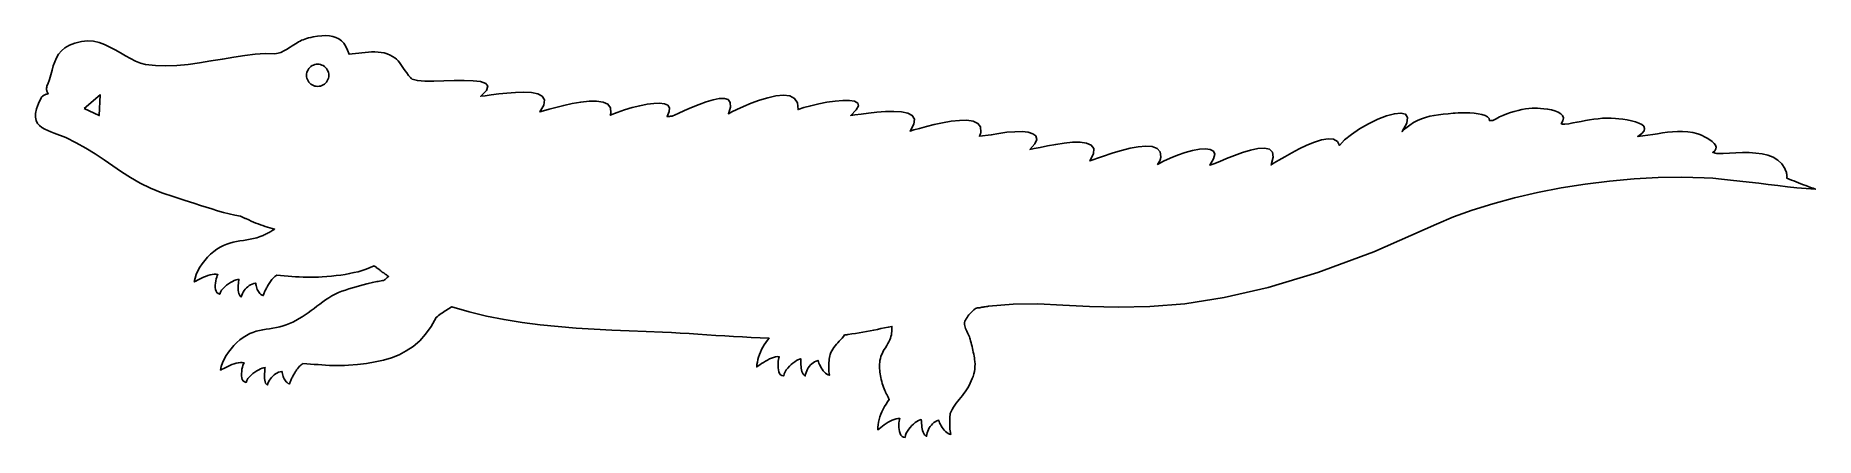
# Model space of a CAD drawing. Header units: metres. Extents: x 0 to 220, y 0 to 50.
import ezdxf

# ---------------------------------------------------------------- set-up
doc = ezdxf.new("R2010")
doc.units = ezdxf.units.M

msp = doc.modelspace()

# ---------------------------------------------------------------- linework, layer by layer
at = {"layer": 'Layer0'}
for points in [[(123.77, 36.4, 0), (123.16, 35.7, 0), (123.69, 35.79, 0), (124.44, 35.94, 0), (125.36, 36.13, 0), (126.37, 36.31, 0), (127.43, 36.47, 0), (128.46, 36.57, 0), (129.4, 36.58, 0), (130.19, 36.48, 0), (130.77, 36.22, 0), (131.07, 35.79, 0), (131.04, 35.15, 0), (130.6, 34.27, 0), (133.5, 35.27, 0), (134.53, 35.57, 0), (135.58, 35.83, 0), (136.59, 36.01, 0), (137.53, 36.09, 0), (138.32, 36.04, 0), (138.93, 35.82, 0), (139.3, 35.4, 0), (139.38, 34.76, 0), (139.37, 34.67, 0), (139.36, 34.59, 0), (139.34, 34.51, 0), (139.31, 34.42, 0), (139.29, 34.34, 0), (139.25, 34.27, 0), (138.99, 33.83, 0), (139.71, 34.22, 0), (140.55, 34.6, 0), (141.46, 34.97, 0), (142.39, 35.29, 0), (143.31, 35.54, 0), (144.16, 35.71, 0), (144.91, 35.77, 0), (145.5, 35.7, 0), (145.9, 35.49, 0), (146.06, 35.1, 0), (145.93, 34.52, 0), (145.47, 33.73, 0), (145.97, 33.92, 0), (146.68, 34.21, 0), (147.54, 34.57, 0), (148.5, 34.95, 0), (149.5, 35.31, 0), (150.49, 35.61, 0), (151.41, 35.81, 0), (152.21, 35.86, 0), (152.83, 35.72, 0), (153.21, 35.35, 0), (153.3, 34.72, 0), (153.05, 33.77, 0), (153.43, 34.01, 0), (154.01, 34.36, 0), (154.75, 34.79, 0), (155.6, 35.27, 0), (156.52, 35.75, 0), (157.47, 36.2, 0), (158.41, 36.58, 0), (159.3, 36.86, 0), (160.1, 37, 0), (160.76, 36.95, 0), (161.25, 36.69, 0), (161.53, 36.18, 0), (162.15, 36.86, 0), (163, 37.56, 0), (164.01, 38.24, 0), (165.12, 38.87, 0), (166.25, 39.42, 0), (167.34, 39.84, 0), (168.32, 40.11, 0), (169.13, 40.19, 0), (169.7, 40.04, 0), (169.95, 39.64, 0), (169.84, 38.94, 0), (169.28, 37.91, 0), (169.75, 38.34, 0), (170.22, 38.71, 0), (170.69, 39.02, 0), (171.18, 39.28, 0), (171.67, 39.49, 0), (172.17, 39.66, 0), (172.7, 39.8, 0), (173.23, 39.9, 0), (173.79, 39.99, 0), (174.37, 40.06, 0), (174.98, 40.12, 0), (175.61, 40.18, 0), (175.86, 40.2, 0), (176.21, 40.22, 0), (176.65, 40.23, 0), (177.13, 40.23, 0), (177.65, 40.22, 0), (178.18, 40.18, 0), (178.68, 40.12, 0), (179.15, 40.03, 0), (179.55, 39.9, 0), (179.85, 39.74, 0), (180.05, 39.52, 0), (180.1, 39.25, 0), (180.17, 39.26, 0), (180.24, 39.26, 0), (180.31, 39.26, 0), (180.39, 39.26, 0), (180.46, 39.26, 0), (180.53, 39.27, 0), (180.92, 39.5, 0), (181.33, 39.71, 0), (181.77, 39.91, 0), (182.23, 40.09, 0), (182.69, 40.25, 0), (183.16, 40.4, 0), (183.63, 40.52, 0), (184.1, 40.62, 0), (184.55, 40.7, 0), (184.98, 40.76, 0), (185.38, 40.79, 0), (185.76, 40.81, 0), (186.05, 40.8, 0), (186.42, 40.78, 0), (186.84, 40.74, 0), (187.3, 40.68, 0), (187.76, 40.59, 0), (188.2, 40.47, 0), (188.59, 40.31, 0), (188.92, 40.12, 0), (189.14, 39.88, 0), (189.25, 39.59, 0), (189.2, 39.25, 0), (188.98, 38.86, 0), (189.05, 38.85, 0), (189.13, 38.84, 0), (189.2, 38.83, 0), (189.27, 38.82, 0), (189.34, 38.81, 0), (189.41, 38.8, 0), (189.92, 38.88, 0), (190.44, 38.97, 0), (190.95, 39.07, 0), (191.47, 39.17, 0), (191.98, 39.27, 0), (192.5, 39.36, 0), (193.02, 39.44, 0), (193.55, 39.5, 0), (194.08, 39.55, 0), (194.61, 39.57, 0), (195.15, 39.56, 0), (195.7, 39.52, 0), (196.13, 39.48, 0), (196.62, 39.42, 0), (197.14, 39.34, 0), (197.67, 39.23, 0), (198.17, 39.11, 0), (198.61, 38.96, 0), (198.97, 38.77, 0), (199.21, 38.56, 0), (199.31, 38.3, 0), (199.24, 38.01, 0), (198.96, 37.68, 0), (198.46, 37.3, 0), (199.08, 37.36, 0), (199.69, 37.44, 0), (200.31, 37.53, 0), (200.92, 37.63, 0), (201.54, 37.73, 0), (202.16, 37.82, 0), (202.78, 37.89, 0), (203.4, 37.93, 0), (204.02, 37.93, 0), (204.65, 37.88, 0), (205.28, 37.79, 0), (205.92, 37.62, 0), (206.15, 37.54, 0), (206.44, 37.42, 0), (206.75, 37.27, 0), (207.07, 37.09, 0), (207.39, 36.89, 0), (207.67, 36.67, 0), (207.91, 36.44, 0), (208.08, 36.21, 0), (208.17, 35.98, 0), (208.15, 35.75, 0), (208, 35.53, 0), (207.76, 35.32, 0), (207.87, 35.29, 0), (207.97, 35.27, 0), (208.07, 35.24, 0), (208.22, 35.2, 0), (208.32, 35.18, 0), (209.04, 35.2, 0), (209.81, 35.24, 0), (210.62, 35.27, 0), (211.44, 35.29, 0), (212.27, 35.29, 0), (213.08, 35.24, 0), (213.86, 35.14, 0), (214.58, 34.97, 0), (215.25, 34.72, 0), (215.83, 34.37, 0), (216.31, 33.91, 0), (216.67, 33.33, 0), (216.73, 33.19, 0), (216.78, 33.07, 0), (216.83, 32.94, 0), (216.87, 32.83, 0), (216.9, 32.72, 0), (216.92, 32.62, 0), (216.94, 32.52, 0), (216.94, 32.43, 0), (216.95, 32.35, 0), (216.94, 32.27, 0), (216.93, 32.2, 0), (216.91, 32.13, 0), (217.2, 32.01, 0), (217.5, 31.9, 0), (217.8, 31.78, 0), (218.09, 31.66, 0), (218.39, 31.55, 0), (218.68, 31.43, 0), (218.98, 31.32, 0), (219.28, 31.2, 0), (219.57, 31.09, 0), (219.87, 30.98, 0), (220.17, 30.87, 0), (220.47, 30.76, 0), (219.33, 30.84, 0), (218.18, 30.94, 0), (217, 31.06, 0), (215.82, 31.2, 0), (214.63, 31.34, 0), (213.44, 31.49, 0), (212.26, 31.63, 0), (211.09, 31.77, 0), (209.95, 31.9, 0), (208.83, 32.02, 0), (207.75, 32.11, 0), (206.7, 32.18, 0), (203.89, 32.26, 0), (200.98, 32.22, 0), (198, 32.05, 0), (194.98, 31.77, 0), (191.95, 31.39, 0), (188.96, 30.91, 0), (186.03, 30.34, 0), (183.2, 29.69, 0), (180.5, 28.96, 0), (177.97, 28.17, 0), (175.63, 27.32, 0), (173.53, 26.41, 0), (165.75, 23.01, 0), (158.83, 20.43, 0), (152.69, 18.57, 0), (147.23, 17.32, 0), (142.37, 16.57, 0), (138.03, 16.21, 0), (134.12, 16.14, 0), (130.56, 16.24, 0), (127.25, 16.41, 0), (124.13, 16.54, 0), (121.09, 16.53, 0), (118.06, 16.25, 0), (117.92, 16.23, 0), (117.78, 16.21, 0), (117.64, 16.19, 0), (117.51, 16.17, 0), (117.37, 16.15, 0), (117.23, 16.13, 0), (117.1, 16.11, 0), (116.96, 16.08, 0), (116.82, 16.06, 0), (116.68, 16.04, 0), (116.55, 16.01, 0), (116.41, 15.99, 0), (116.24, 15.83, 0), (116.08, 15.67, 0), (115.92, 15.51, 0), (115.77, 15.35, 0), (115.62, 15.19, 0), (115.49, 15.03, 0), (115.38, 14.87, 0), (115.27, 14.71, 0), (115.19, 14.55, 0), (115.12, 14.4, 0), (115.08, 14.26, 0), (115.06, 14.11, 0), (115.06, 13.98, 0), (115.09, 13.83, 0), (115.13, 13.67, 0), (115.2, 13.5, 0), (115.27, 13.33, 0), (115.35, 13.16, 0), (115.43, 12.98, 0), (115.52, 12.81, 0), (115.6, 12.64, 0), (115.67, 12.47, 0), (115.73, 12.31, 0), (115.78, 12.16, 0), (115.83, 11.95, 0), (115.89, 11.73, 0), (115.94, 11.5, 0), (116, 11.27, 0), (116.06, 11.04, 0), (116.11, 10.8, 0), (116.16, 10.56, 0), (116.21, 10.33, 0), (116.25, 10.09, 0), (116.29, 9.86, 0), (116.32, 9.64, 0), (116.34, 9.42, 0), (116.37, 9.09, 0), (116.36, 8.78, 0), (116.34, 8.47, 0), (116.29, 8.16, 0), (116.22, 7.87, 0), (116.14, 7.57, 0), (116.03, 7.29, 0), (115.91, 7, 0), (115.78, 6.72, 0), (115.63, 6.44, 0), (115.47, 6.16, 0), (115.3, 5.88, 0), (115.15, 5.66, 0), (114.98, 5.43, 0), (114.8, 5.19, 0), (114.61, 4.96, 0), (114.42, 4.72, 0), (114.23, 4.48, 0), (114.04, 4.24, 0), (113.86, 3.99, 0), (113.69, 3.74, 0), (113.54, 3.48, 0), (113.41, 3.22, 0), (113.31, 2.96, 0), (113.28, 2.78, 0), (113.26, 2.58, 0), (113.25, 2.38, 0), (113.24, 2.16, 0), (113.23, 1.94, 0), (113.23, 1.72, 0), (113.23, 1.49, 0), (113.24, 1.26, 0), (113.26, 1.04, 0), (113.29, 0.81, 0), (113.32, 0.59, 0), (113.37, 0.37, 0), (113.19, 0.42, 0), (113.03, 0.5, 0), (112.86, 0.61, 0), (112.71, 0.75, 0), (112.56, 0.9, 0), (112.43, 1.07, 0), (112.3, 1.25, 0), (112.18, 1.44, 0), (112.08, 1.62, 0), (111.99, 1.8, 0), (111.91, 1.97, 0), (111.85, 2.13, 0), (111.64, 2.05, 0), (111.45, 1.95, 0), (111.27, 1.83, 0), (111.1, 1.69, 0), (110.96, 1.53, 0), (110.82, 1.36, 0), (110.71, 1.17, 0), (110.61, 0.98, 0), (110.52, 0.78, 0), (110.46, 0.57, 0), (110.41, 0.35, 0), (110.37, 0.13, 0), (110.23, 0.22, 0), (110.11, 0.34, 0), (110.02, 0.5, 0), (109.94, 0.67, 0), (109.88, 0.87, 0), (109.83, 1.08, 0), (109.79, 1.29, 0), (109.77, 1.5, 0), (109.75, 1.71, 0), (109.73, 1.9, 0), (109.72, 2.07, 0), (109.71, 2.22, 0), (109.56, 2.18, 0), (109.38, 2.1, 0), (109.18, 1.98, 0), (108.97, 1.83, 0), (108.76, 1.66, 0), (108.55, 1.46, 0), (108.34, 1.24, 0), (108.16, 1.01, 0), (107.99, 0.76, 0), (107.86, 0.51, 0), (107.76, 0.26, 0), (107.7, 0, 0), (107.5, 0.03, 0), (107.33, 0.13, 0), (107.19, 0.29, 0), (107.09, 0.49, 0), (107.01, 0.73, 0), (106.97, 0.99, 0), (106.94, 1.25, 0), (106.93, 1.52, 0), (106.94, 1.78, 0), (106.97, 2.01, 0), (107, 2.2, 0), (107.04, 2.35, 0), (106.82, 2.35, 0), (106.59, 2.31, 0), (106.35, 2.24, 0), (106.1, 2.13, 0), (105.85, 2.01, 0), (105.6, 1.87, 0), (105.36, 1.71, 0), (105.12, 1.55, 0), (104.9, 1.39, 0), (104.69, 1.23, 0), (104.5, 1.08, 0), (104.33, 0.95, 0), (104.33, 1.26, 0), (104.37, 1.58, 0), (104.42, 1.9, 0), (104.5, 2.23, 0), (104.59, 2.55, 0), (104.71, 2.87, 0), (104.84, 3.19, 0), (105, 3.51, 0), (105.16, 3.82, 0), (105.35, 4.12, 0), (105.54, 4.41, 0), (105.75, 4.69, 0), (105.7, 4.79, 0), (105.65, 4.88, 0), (105.61, 4.97, 0), (105.56, 5.06, 0), (105.52, 5.14, 0), (105.48, 5.22, 0), (105.44, 5.3, 0), (105.4, 5.38, 0), (105.36, 5.45, 0), (105.33, 5.52, 0), (105.3, 5.58, 0), (105.27, 5.64, 0), (105.18, 5.83, 0), (105.1, 6.03, 0), (105.02, 6.24, 0), (104.95, 6.47, 0), (104.88, 6.7, 0), (104.82, 6.93, 0), (104.76, 7.17, 0), (104.71, 7.41, 0), (104.66, 7.64, 0), (104.62, 7.86, 0), (104.59, 8.08, 0), (104.56, 8.28, 0), (104.54, 8.56, 0), (104.53, 8.82, 0), (104.53, 9.07, 0), (104.56, 9.32, 0), (104.59, 9.55, 0), (104.65, 9.78, 0), (104.71, 10.01, 0), (104.8, 10.23, 0), (104.89, 10.45, 0), (105.01, 10.67, 0), (105.13, 10.89, 0), (105.28, 11.11, 0), (105.45, 11.38, 0), (105.59, 11.63, 0), (105.71, 11.86, 0), (105.81, 12.08, 0), (105.9, 12.29, 0), (105.96, 12.5, 0), (106.01, 12.7, 0), (106.04, 12.9, 0), (106.06, 13.11, 0), (106.07, 13.32, 0), (106.07, 13.53, 0), (106.07, 13.76, 0), (105.62, 13.66, 0), (105.17, 13.57, 0), (104.72, 13.48, 0), (104.27, 13.38, 0), (103.82, 13.3, 0), (103.37, 13.21, 0), (102.92, 13.12, 0), (102.47, 13.04, 0), (102.02, 12.97, 0), (101.57, 12.89, 0), (101.12, 12.82, 0), (100.66, 12.75, 0), (100.59, 12.74, 0), (100.52, 12.73, 0), (100.44, 12.72, 0), (100.37, 12.71, 0), (100.3, 12.71, 0), (100.22, 12.7, 0), (100.06, 12.51, 0), (99.9, 12.32, 0), (99.73, 12.13, 0), (99.56, 11.94, 0), (99.38, 11.74, 0), (99.22, 11.54, 0), (99.05, 11.34, 0), (98.9, 11.14, 0), (98.76, 10.93, 0), (98.62, 10.72, 0), (98.51, 10.51, 0), (98.41, 10.29, 0), (98.38, 10.11, 0), (98.35, 9.92, 0), (98.32, 9.71, 0), (98.3, 9.5, 0), (98.28, 9.28, 0), (98.27, 9.06, 0), (98.26, 8.83, 0), (98.26, 8.6, 0), (98.26, 8.37, 0), (98.28, 8.15, 0), (98.3, 7.92, 0), (98.34, 7.71, 0), (98.17, 7.76, 0), (98.01, 7.85, 0), (97.85, 7.97, 0), (97.7, 8.11, 0), (97.56, 8.27, 0), (97.44, 8.45, 0), (97.32, 8.64, 0), (97.21, 8.83, 0), (97.12, 9.02, 0), (97.04, 9.2, 0), (96.97, 9.38, 0), (96.92, 9.54, 0), (96.7, 9.47, 0), (96.5, 9.38, 0), (96.32, 9.26, 0), (96.15, 9.13, 0), (95.99, 8.98, 0), (95.85, 8.82, 0), (95.72, 8.64, 0), (95.61, 8.45, 0), (95.52, 8.25, 0), (95.44, 8.04, 0), (95.38, 7.83, 0), (95.34, 7.62, 0), (95.2, 7.71, 0), (95.09, 7.84, 0), (95, 8, 0), (94.93, 8.18, 0), (94.88, 8.38, 0), (94.84, 8.59, 0), (94.82, 8.8, 0), (94.8, 9.01, 0), (94.79, 9.22, 0), (94.79, 9.41, 0), (94.78, 9.59, 0), (94.78, 9.74, 0), (94.63, 9.7, 0), (94.44, 9.63, 0), (94.24, 9.52, 0), (94.03, 9.38, 0), (93.8, 9.22, 0), (93.58, 9.03, 0), (93.37, 8.82, 0), (93.17, 8.6, 0), (92.99, 8.36, 0), (92.84, 8.12, 0), (92.73, 7.87, 0), (92.67, 7.62, 0), (92.46, 7.66, 0), (92.29, 7.77, 0), (92.17, 7.93, 0), (92.07, 8.14, 0), (92.01, 8.38, 0), (91.98, 8.64, 0), (91.97, 8.91, 0), (91.97, 9.18, 0), (92, 9.43, 0), (92.03, 9.66, 0), (92.07, 9.85, 0), (92.12, 10, 0), (91.9, 10.01, 0), (91.67, 9.98, 0), (91.42, 9.92, 0), (91.17, 9.83, 0), (90.92, 9.72, 0), (90.66, 9.59, 0), (90.41, 9.45, 0), (90.16, 9.3, 0), (89.93, 9.15, 0), (89.72, 9, 0), (89.52, 8.86, 0), (89.34, 8.73, 0), (89.36, 9.04, 0), (89.41, 9.34, 0), (89.47, 9.65, 0), (89.56, 9.96, 0), (89.67, 10.27, 0), (89.79, 10.58, 0), (89.94, 10.88, 0), (90.1, 11.18, 0), (90.27, 11.48, 0), (90.46, 11.76, 0), (90.66, 12.04, 0), (90.87, 12.3, 0), (89.77, 12.34, 0), (88.66, 12.39, 0), (87.56, 12.45, 0), (86.46, 12.51, 0), (85.36, 12.58, 0), (84.25, 12.65, 0), (83.15, 12.73, 0), (82.05, 12.8, 0), (80.96, 12.87, 0), (79.86, 12.93, 0), (78.76, 12.99, 0), (77.67, 13.04, 0), (75.64, 13.12, 0), (73.54, 13.2, 0), (71.39, 13.29, 0), (69.2, 13.4, 0), (66.98, 13.55, 0), (64.74, 13.73, 0), (62.5, 13.96, 0), (60.26, 14.25, 0), (58.04, 14.6, 0), (55.84, 15.04, 0), (53.69, 15.57, 0), (51.58, 16.19, 0), (51.41, 16.09, 0), (51.24, 15.99, 0), (51.07, 15.89, 0), (50.91, 15.79, 0), (50.74, 15.68, 0), (50.58, 15.57, 0), (50.42, 15.46, 0), (50.25, 15.35, 0), (50.09, 15.24, 0), (49.93, 15.12, 0), (49.77, 15, 0), (49.61, 14.88, 0), (49, 13.76, 0), (48.32, 12.8, 0), (47.58, 11.98, 0), (46.78, 11.28, 0), (45.92, 10.71, 0), (45.02, 10.24, 0), (44.07, 9.87, 0), (43.08, 9.57, 0), (42.05, 9.35, 0), (40.98, 9.18, 0), (39.89, 9.05, 0), (38.76, 8.95, 0), (38.28, 8.92, 0), (37.81, 8.91, 0), (37.33, 8.91, 0), (36.86, 8.91, 0), (36.39, 8.93, 0), (35.92, 8.95, 0), (35.45, 8.98, 0), (34.99, 9.02, 0), (34.52, 9.05, 0), (34.05, 9.09, 0), (33.59, 9.13, 0), (33.12, 9.16, 0), (33.01, 9.08, 0), (32.9, 9, 0), (32.8, 8.91, 0), (32.7, 8.81, 0), (32.61, 8.71, 0), (32.52, 8.61, 0), (32.43, 8.5, 0), (32.34, 8.39, 0), (32.26, 8.27, 0), (32.19, 8.15, 0), (32.11, 8.02, 0), (32.04, 7.89, 0), (31.98, 7.79, 0), (31.92, 7.68, 0), (31.87, 7.58, 0), (31.82, 7.48, 0), (31.76, 7.38, 0), (31.71, 7.27, 0), (31.67, 7.17, 0), (31.62, 7.07, 0), (31.58, 6.96, 0), (31.54, 6.86, 0), (31.5, 6.75, 0), (31.46, 6.64, 0), (31.3, 6.7, 0), (31.17, 6.79, 0), (31.05, 6.89, 0), (30.94, 7, 0), (30.86, 7.13, 0), (30.78, 7.26, 0), (30.72, 7.41, 0), (30.66, 7.56, 0), (30.62, 7.71, 0), (30.58, 7.87, 0), (30.55, 8.03, 0), (30.52, 8.18, 0), (30.3, 8.14, 0), (30.09, 8.07, 0), (29.9, 7.98, 0), (29.71, 7.87, 0), (29.54, 7.75, 0), (29.37, 7.6, 0), (29.23, 7.44, 0), (29.1, 7.27, 0), (28.98, 7.08, 0), (28.87, 6.89, 0), (28.79, 6.68, 0), (28.72, 6.48, 0), (28.59, 6.59, 0), (28.5, 6.73, 0), (28.43, 6.9, 0), (28.38, 7.08, 0), (28.36, 7.29, 0), (28.35, 7.5, 0), (28.35, 7.72, 0), (28.36, 7.93, 0), (28.38, 8.13, 0), (28.4, 8.33, 0), (28.41, 8.5, 0), (28.43, 8.65, 0), (28.27, 8.63, 0), (28.08, 8.58, 0), (27.87, 8.5, 0), (27.64, 8.39, 0), (27.4, 8.26, 0), (27.15, 8.1, 0), (26.91, 7.92, 0), (26.69, 7.73, 0), (26.48, 7.51, 0), (26.3, 7.29, 0), (26.16, 7.06, 0), (26.07, 6.81, 0), (25.87, 6.88, 0), (25.72, 7.01, 0), (25.61, 7.19, 0), (25.55, 7.4, 0), (25.51, 7.65, 0), (25.51, 7.91, 0), (25.53, 8.18, 0), (25.57, 8.45, 0), (25.63, 8.7, 0), (25.69, 8.92, 0), (25.76, 9.11, 0), (25.83, 9.25, 0), (25.61, 9.28, 0), (25.38, 9.28, 0), (25.12, 9.25, 0), (24.86, 9.2, 0), (24.59, 9.12, 0), (24.32, 9.02, 0), (24.06, 8.91, 0), (23.8, 8.8, 0), (23.55, 8.68, 0), (23.31, 8.56, 0), (23.1, 8.44, 0), (22.91, 8.34, 0), (23.01, 8.8, 0), (23.16, 9.25, 0), (23.36, 9.71, 0), (23.61, 10.15, 0), (23.89, 10.58, 0), (24.21, 10.99, 0), (24.56, 11.38, 0), (24.93, 11.75, 0), (25.32, 12.08, 0), (25.72, 12.38, 0), (26.13, 12.64, 0), (26.54, 12.86, 0), (26.93, 13.02, 0), (27.33, 13.15, 0), (27.74, 13.25, 0), (28.15, 13.34, 0), (28.57, 13.41, 0), (28.99, 13.47, 0), (29.41, 13.54, 0), (29.83, 13.61, 0), (30.25, 13.7, 0), (30.66, 13.81, 0), (31.06, 13.94, 0), (31.46, 14.1, 0), (31.86, 14.29, 0), (32.25, 14.5, 0), (32.64, 14.73, 0), (33.02, 14.96, 0), (33.39, 15.21, 0), (33.76, 15.46, 0), (34.13, 15.72, 0), (34.49, 15.99, 0), (34.85, 16.25, 0), (35.21, 16.52, 0), (35.57, 16.79, 0), (35.92, 17.05, 0), (36.31, 17.31, 0), (36.7, 17.54, 0), (37.11, 17.75, 0), (37.53, 17.94, 0), (37.95, 18.11, 0), (38.38, 18.26, 0), (38.82, 18.4, 0), (39.26, 18.53, 0), (39.7, 18.65, 0), (40.14, 18.77, 0), (40.58, 18.89, 0), (41.03, 19.02, 0), (41.2, 19.06, 0), (41.38, 19.11, 0), (41.56, 19.15, 0), (41.73, 19.2, 0), (41.91, 19.24, 0), (42.09, 19.27, 0), (42.26, 19.31, 0), (42.44, 19.34, 0), (42.62, 19.37, 0), (42.79, 19.4, 0), (42.97, 19.43, 0), (43.15, 19.46, 0), (43.19, 19.5, 0), (43.24, 19.54, 0), (43.29, 19.58, 0), (43.33, 19.62, 0), (43.38, 19.66, 0), (43.42, 19.7, 0), (43.47, 19.73, 0), (43.52, 19.77, 0), (43.57, 19.81, 0), (43.62, 19.85, 0), (43.66, 19.89, 0), (43.73, 19.95, 0), (43.64, 20.01, 0), (43.55, 20.07, 0), (43.47, 20.13, 0), (43.38, 20.19, 0), (43.29, 20.25, 0), (43.21, 20.31, 0), (43.12, 20.38, 0), (43.03, 20.44, 0), (42.95, 20.5, 0), (42.86, 20.57, 0), (42.78, 20.63, 0), (42.69, 20.7, 0), (42.63, 20.75, 0), (42.56, 20.79, 0), (42.5, 20.84, 0), (42.44, 20.89, 0), (42.38, 20.94, 0), (42.31, 20.98, 0), (42.25, 21.03, 0), (42.19, 21.08, 0), (42.13, 21.12, 0), (42.06, 21.17, 0), (42, 21.22, 0), (41.94, 21.26, 0), (41.46, 21.05, 0), (40.97, 20.86, 0), (40.46, 20.69, 0), (39.95, 20.54, 0), (39.43, 20.42, 0), (38.89, 20.3, 0), (38.35, 20.21, 0), (37.8, 20.12, 0), (37.24, 20.05, 0), (36.67, 19.99, 0), (36.09, 19.94, 0), (35.51, 19.89, 0), (35.03, 19.86, 0), (34.55, 19.85, 0), (34.08, 19.84, 0), (33.61, 19.85, 0), (33.14, 19.87, 0), (32.67, 19.89, 0), (32.2, 19.92, 0), (31.74, 19.95, 0), (31.27, 19.99, 0), (30.8, 20.03, 0), (30.33, 20.07, 0), (29.87, 20.1, 0), (29.76, 20.02, 0), (29.65, 19.94, 0), (29.55, 19.85, 0), (29.45, 19.75, 0), (29.35, 19.65, 0), (29.26, 19.55, 0), (29.18, 19.44, 0), (29.09, 19.33, 0), (29.01, 19.21, 0), (28.93, 19.09, 0), (28.86, 18.96, 0), (28.79, 18.83, 0), (28.73, 18.73, 0), (28.67, 18.62, 0), (28.62, 18.52, 0), (28.56, 18.42, 0), (28.51, 18.32, 0), (28.46, 18.21, 0), (28.41, 18.11, 0), (28.37, 18.01, 0), (28.32, 17.9, 0), (28.28, 17.79, 0), (28.25, 17.69, 0), (28.21, 17.58, 0), (28.05, 17.64, 0), (27.92, 17.73, 0), (27.8, 17.83, 0), (27.69, 17.94, 0), (27.6, 18.07, 0), (27.53, 18.2, 0), (27.47, 18.35, 0), (27.41, 18.5, 0), (27.37, 18.65, 0), (27.33, 18.81, 0), (27.3, 18.96, 0), (27.27, 19.12, 0), (27.05, 19.08, 0), (26.84, 19.01, 0), (26.64, 18.92, 0), (26.46, 18.81, 0), (26.28, 18.68, 0), (26.12, 18.54, 0), (25.98, 18.38, 0), (25.84, 18.2, 0), (25.73, 18.02, 0), (25.62, 17.82, 0), (25.54, 17.62, 0), (25.46, 17.41, 0), (25.34, 17.52, 0), (25.25, 17.67, 0), (25.18, 17.83, 0), (25.13, 18.02, 0), (25.11, 18.23, 0), (25.1, 18.44, 0), (25.1, 18.65, 0), (25.11, 18.87, 0), (25.13, 19.07, 0), (25.15, 19.27, 0), (25.16, 19.44, 0), (25.18, 19.59, 0), (25.02, 19.57, 0), (24.83, 19.52, 0), (24.62, 19.44, 0), (24.39, 19.33, 0), (24.14, 19.2, 0), (23.9, 19.04, 0), (23.66, 18.86, 0), (23.44, 18.66, 0), (23.23, 18.45, 0), (23.05, 18.23, 0), (22.91, 17.99, 0), (22.81, 17.75, 0), (22.61, 17.82, 0), (22.46, 17.95, 0), (22.36, 18.13, 0), (22.29, 18.34, 0), (22.26, 18.59, 0), (22.26, 18.85, 0), (22.28, 19.12, 0), (22.32, 19.39, 0), (22.38, 19.64, 0), (22.44, 19.86, 0), (22.51, 20.05, 0), (22.58, 20.18, 0), (22.36, 20.22, 0), (22.12, 20.22, 0), (21.87, 20.19, 0), (21.61, 20.13, 0), (21.34, 20.06, 0), (21.07, 19.96, 0), (20.81, 19.85, 0), (20.55, 19.74, 0), (20.3, 19.62, 0), (20.06, 19.5, 0), (19.85, 19.38, 0), (19.66, 19.28, 0), (19.76, 19.73, 0), (19.91, 20.19, 0), (20.11, 20.65, 0), (20.36, 21.09, 0), (20.64, 21.52, 0), (20.96, 21.93, 0), (21.31, 22.32, 0), (21.68, 22.69, 0), (22.07, 23.02, 0), (22.47, 23.32, 0), (22.88, 23.58, 0), (23.29, 23.8, 0), (23.68, 23.96, 0), (24.08, 24.08, 0), (24.48, 24.19, 0), (24.9, 24.27, 0), (25.32, 24.35, 0), (25.74, 24.41, 0), (26.16, 24.48, 0), (26.58, 24.55, 0), (26.99, 24.64, 0), (27.41, 24.75, 0), (27.81, 24.88, 0), (28.21, 25.04, 0), (28.33, 25.1, 0), (28.45, 25.15, 0), (28.57, 25.21, 0), (28.69, 25.27, 0), (28.8, 25.34, 0), (28.92, 25.4, 0), (29.04, 25.46, 0), (29.15, 25.53, 0), (29.27, 25.6, 0), (29.38, 25.67, 0), (29.5, 25.74, 0), (29.61, 25.81, 0), (29.32, 25.89, 0), (29.03, 25.97, 0), (28.74, 26.06, 0), (28.45, 26.15, 0), (28.16, 26.25, 0), (27.87, 26.35, 0), (27.58, 26.46, 0), (27.28, 26.57, 0), (26.99, 26.69, 0), (26.7, 26.81, 0), (26.4, 26.95, 0), (26.06, 27.11, 0), (26.01, 27.13, 0), (25.95, 27.15, 0), (25.9, 27.18, 0), (25.84, 27.2, 0), (25.79, 27.23, 0), (25.73, 27.26, 0), (25.66, 27.28, 0), (25.6, 27.31, 0), (25.54, 27.34, 0), (25.47, 27.37, 0), (25.4, 27.4, 0), (24.69, 27.54, 0), (23.97, 27.71, 0), (23.26, 27.89, 0), (22.54, 28.09, 0), (21.83, 28.31, 0), (21.12, 28.53, 0), (20.42, 28.76, 0), (19.74, 28.98, 0), (19.07, 29.2, 0), (18.41, 29.42, 0), (17.77, 29.62, 0), (17.16, 29.8, 0), (15.63, 30.3, 0), (14.24, 30.88, 0), (12.96, 31.52, 0), (11.78, 32.2, 0), (10.65, 32.92, 0), (9.56, 33.66, 0), (8.48, 34.4, 0), (7.38, 35.13, 0), (6.24, 35.84, 0), (5.04, 36.52, 0), (3.74, 37.15, 0), (2.32, 37.71, 0), (1.91, 37.86, 0), (1.51, 38.02, 0), (1.13, 38.19, 0), (0.79, 38.39, 0), (0.49, 38.64, 0), (0.26, 38.92, 0), (0.09, 39.27, 0), (0, 39.68, 0), (0.01, 40.16, 0), (0.13, 40.73, 0), (0.36, 41.39, 0), (0.73, 42.15, 0), (0.76, 42.21, 0), (0.81, 42.26, 0), (0.86, 42.31, 0), (0.93, 42.35, 0), (1, 42.39, 0), (1.08, 42.43, 0), (1.16, 42.46, 0), (1.24, 42.49, 0), (1.33, 42.52, 0), (1.41, 42.54, 0), (1.49, 42.56, 0), (1.57, 42.58, 0), (1.52, 42.65, 0), (1.48, 42.73, 0), (1.44, 42.81, 0), (1.41, 42.9, 0), (1.39, 42.99, 0), (1.37, 43.09, 0), (1.37, 43.19, 0), (1.37, 43.3, 0), (1.39, 43.41, 0), (1.41, 43.53, 0), (1.45, 43.66, 0), (1.5, 43.79, 0), (1.71, 44.37, 0), (1.89, 44.94, 0), (2.05, 45.5, 0), (2.2, 46.04, 0), (2.38, 46.56, 0), (2.59, 47.04, 0), (2.86, 47.5, 0), (3.21, 47.91, 0), (3.64, 48.28, 0), (4.19, 48.6, 0), (4.88, 48.86, 0), (5.71, 49.07, 0), (6.45, 49.14, 0), (7.17, 49.09, 0), (7.87, 48.93, 0), (8.55, 48.69, 0), (9.22, 48.38, 0), (9.87, 48.04, 0), (10.51, 47.67, 0), (11.14, 47.3, 0), (11.76, 46.95, 0), (12.38, 46.64, 0), (12.99, 46.4, 0), (13.6, 46.23, 0), (14.84, 46.07, 0), (16.15, 46.03, 0), (17.5, 46.09, 0), (18.9, 46.23, 0), (20.31, 46.42, 0), (21.73, 46.65, 0), (23.15, 46.89, 0), (24.55, 47.12, 0), (25.91, 47.33, 0), (27.22, 47.48, 0), (28.46, 47.56, 0), (29.63, 47.55, 0), (29.85, 47.58, 0), (30.04, 47.62, 0), (30.21, 47.67, 0), (30.37, 47.72, 0), (30.53, 47.78, 0), (30.67, 47.85, 0), (30.82, 47.93, 0), (30.98, 48.02, 0), (31.15, 48.13, 0), (31.33, 48.24, 0), (31.54, 48.37, 0), (31.77, 48.51, 0), (31.99, 48.65, 0), (32.2, 48.78, 0), (32.4, 48.9, 0), (32.59, 49.01, 0), (32.77, 49.11, 0), (32.96, 49.21, 0), (33.15, 49.29, 0), (33.36, 49.37, 0), (33.58, 49.45, 0), (33.82, 49.52, 0), (34.08, 49.58, 0), (34.38, 49.64, 0), (34.93, 49.73, 0), (35.45, 49.78, 0), (35.94, 49.8, 0), (36.39, 49.77, 0), (36.81, 49.7, 0), (37.2, 49.57, 0), (37.56, 49.39, 0), (37.88, 49.15, 0), (38.17, 48.84, 0), (38.42, 48.46, 0), (38.65, 48.01, 0), (38.84, 47.48, 0), (39.23, 47.52, 0), (39.63, 47.57, 0), (40.03, 47.62, 0), (40.43, 47.67, 0), (40.83, 47.71, 0), (41.23, 47.75, 0), (41.63, 47.77, 0), (42.03, 47.77, 0), (42.42, 47.75, 0), (42.8, 47.71, 0), (43.18, 47.64, 0), (43.55, 47.53, 0), (43.91, 47.38, 0), (44.22, 47.22, 0), (44.49, 47.05, 0), (44.71, 46.86, 0), (44.91, 46.66, 0), (45.09, 46.45, 0), (45.26, 46.22, 0), (45.43, 45.98, 0), (45.59, 45.72, 0), (45.78, 45.45, 0), (45.98, 45.17, 0), (46.21, 44.87, 0), (46.28, 44.78, 0), (46.35, 44.7, 0), (46.43, 44.62, 0), (46.5, 44.54, 0), (46.58, 44.47, 0), (46.66, 44.39, 0), (47.29, 44.23, 0), (48.2, 44.16, 0), (49.32, 44.16, 0), (50.56, 44.19, 0), (51.85, 44.23, 0), (53.09, 44.25, 0), (54.21, 44.21, 0), (55.13, 44.1, 0), (55.76, 43.88, 0), (56.03, 43.53, 0), (55.85, 43, 0), (55.15, 42.29, 0), (55.68, 42.34, 0), (56.44, 42.44, 0), (57.37, 42.56, 0), (58.39, 42.67, 0), (59.46, 42.76, 0), (60.49, 42.79, 0), (61.43, 42.73, 0), (62.21, 42.57, 0), (62.77, 42.28, 0), (63.04, 41.82, 0), (62.96, 41.19, 0), (62.47, 40.34, 0), (62.92, 40.47, 0), (63.6, 40.66, 0), (64.45, 40.9, 0), (65.43, 41.14, 0), (66.48, 41.37, 0), (67.54, 41.55, 0), (68.57, 41.66, 0), (69.5, 41.67, 0), (70.29, 41.56, 0), (70.89, 41.3, 0), (71.23, 40.86, 0), (71.26, 40.22, 0), (71.25, 40.14, 0), (71.23, 40.07, 0), (71.21, 40, 0), (71.18, 39.93, 0), (72.05, 40.26, 0), (72.97, 40.58, 0), (73.91, 40.87, 0), (74.85, 41.11, 0), (75.75, 41.29, 0), (76.58, 41.4, 0), (77.3, 41.42, 0), (77.89, 41.35, 0), (78.31, 41.16, 0), (78.52, 40.84, 0), (78.5, 40.38, 0), (78.22, 39.77, 0), (78.33, 39.78, 0), (78.44, 39.79, 0), (78.54, 39.79, 0), (78.65, 39.8, 0), (78.76, 39.81, 0), (78.87, 39.82, 0), (79.58, 40.13, 0), (80.39, 40.5, 0), (81.27, 40.89, 0), (82.18, 41.26, 0), (83.08, 41.59, 0), (83.93, 41.84, 0), (84.69, 41.99, 0), (85.32, 42.01, 0), (85.79, 41.86, 0), (86.06, 41.51, 0), (86.08, 40.94, 0), (85.83, 40.11, 0), (86.24, 40.33, 0), (86.88, 40.65, 0), (87.7, 41.02, 0), (88.64, 41.41, 0), (89.66, 41.79, 0), (90.7, 42.1, 0), (91.71, 42.32, 0), (92.63, 42.41, 0), (93.42, 42.32, 0), (94.02, 42.02, 0), (94.39, 41.47, 0), (94.46, 40.63, 0), (95.16, 40.87, 0), (96.03, 41.11, 0), (97.01, 41.34, 0), (98.03, 41.53, 0), (99.05, 41.68, 0), (100, 41.76, 0), (100.82, 41.76, 0), (101.45, 41.66, 0), (101.85, 41.44, 0), (101.93, 41.09, 0), (101.66, 40.58, 0), (100.97, 39.91, 0), (101.5, 39.96, 0), (102.26, 40.06, 0), (103.19, 40.18, 0), (104.21, 40.3, 0), (105.27, 40.38, 0), (106.31, 40.41, 0), (107.25, 40.36, 0), (108.03, 40.19, 0), (108.59, 39.9, 0), (108.87, 39.45, 0), (108.79, 38.82, 0), (108.32, 37.97, 0), (108.79, 38.11, 0), (109.48, 38.3, 0), (110.34, 38.53, 0), (111.31, 38.77, 0), (112.36, 39, 0), (113.41, 39.18, 0), (114.43, 39.28, 0), (115.35, 39.3, 0), (116.13, 39.18, 0), (116.72, 38.92, 0), (117.05, 38.48, 0), (117.09, 37.84, 0), (117.07, 37.76, 0), (117.05, 37.68, 0), (117.03, 37.61, 0), (117.01, 37.54, 0), (116.98, 37.47, 0), (116.95, 37.4, 0), (116.91, 37.33, 0), (118.37, 37.48, 0), (119.34, 37.67, 0), (120.33, 37.81, 0), (121.3, 37.89, 0), (122.19, 37.9, 0), (122.96, 37.82, 0), (123.55, 37.64, 0), (123.92, 37.36, 0), (124.01, 36.94, 0), (123.77, 36.4, 0)], [(34.76, 43.51, 0), (34.94, 43.5, 0), (35.13, 43.51, 0), (35.31, 43.55, 0), (35.48, 43.61, 0), (35.64, 43.69, 0), (35.78, 43.79, 0), (35.92, 43.9, 0), (36.03, 44.04, 0), (36.13, 44.18, 0), (36.21, 44.34, 0), (36.27, 44.51, 0), (36.31, 44.69, 0), (36.32, 44.88, 0), (36.31, 45.06, 0), (36.27, 45.24, 0), (36.21, 45.41, 0), (36.13, 45.57, 0), (36.03, 45.72, 0), (35.92, 45.85, 0), (35.78, 45.97, 0), (35.64, 46.07, 0), (35.48, 46.15, 0), (35.31, 46.2, 0), (35.13, 46.24, 0), (34.94, 46.25, 0), (34.76, 46.24, 0), (34.58, 46.2, 0), (34.41, 46.15, 0), (34.25, 46.07, 0), (34.1, 45.97, 0), (33.97, 45.85, 0), (33.85, 45.72, 0), (33.76, 45.57, 0), (33.68, 45.41, 0), (33.62, 45.24, 0), (33.58, 45.06, 0), (33.57, 44.88, 0), (33.58, 44.69, 0), (33.62, 44.51, 0), (33.68, 44.34, 0), (33.76, 44.18, 0), (33.85, 44.04, 0), (33.97, 43.9, 0), (34.1, 43.79, 0), (34.25, 43.69, 0), (34.41, 43.61, 0), (34.58, 43.55, 0), (34.76, 43.51, 0)], [(6.04, 40.76, 0), (7.88, 39.88, 0), (8, 42.46, 0), (6.04, 40.76, 0)]]:
    msp.add_polyline3d(points, dxfattribs=at)

doc.saveas('drawing.dxf')
